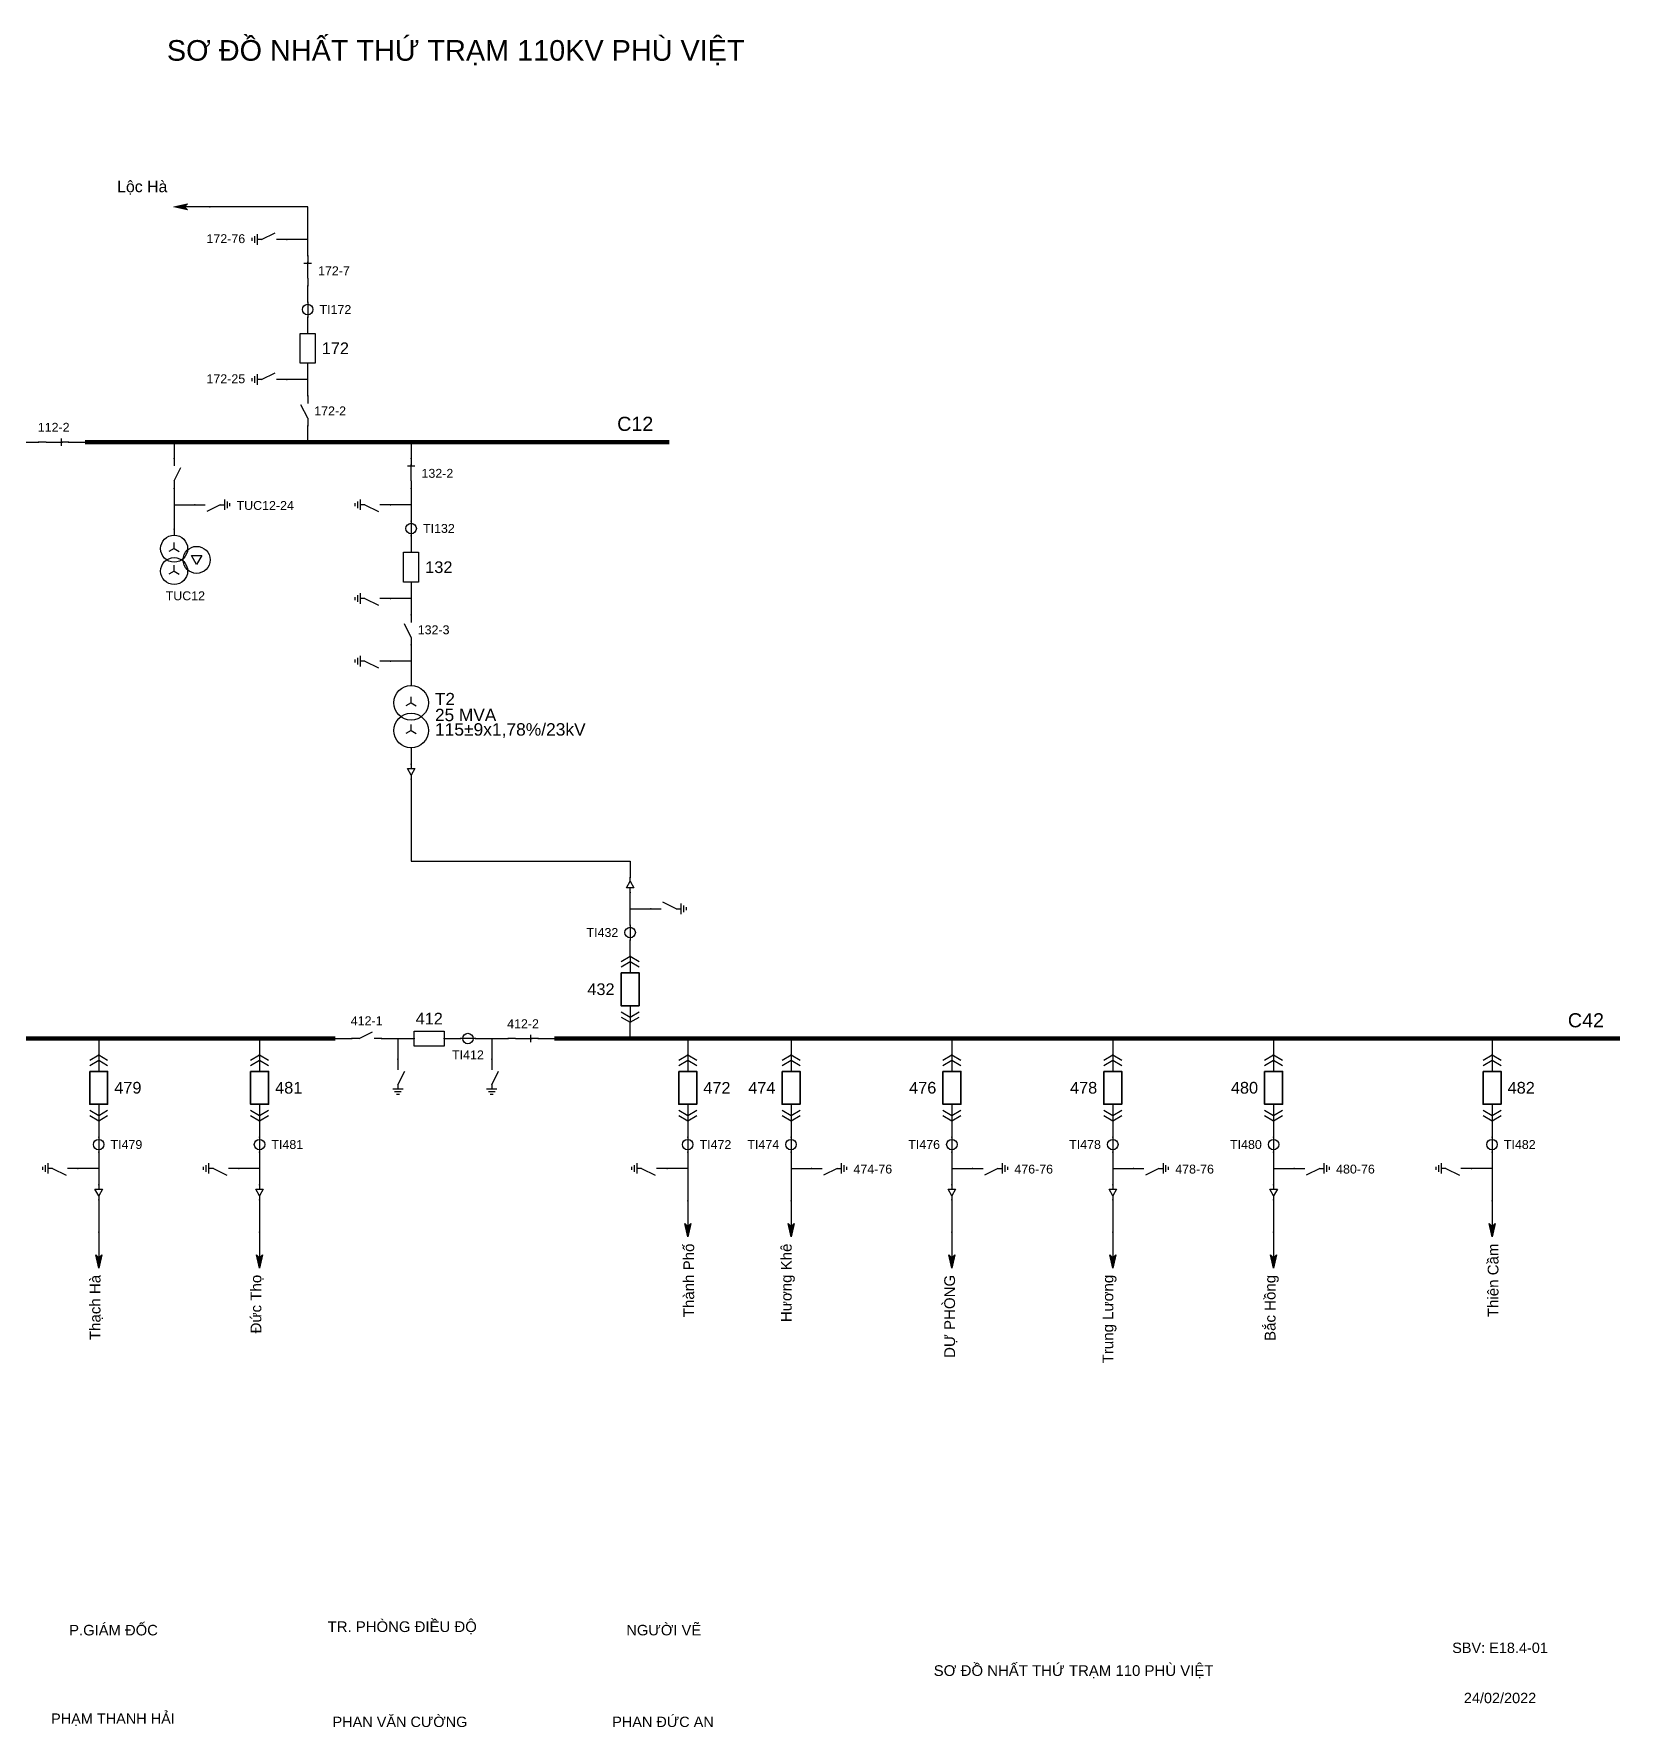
# Model space of a CAD drawing. Header units: millimetres. Extents: x -378 to 410, y 7 to 290.
# Drawn here: x 145.4 to 410.4, y 7.5 to 290 of the extents above; entities that cross this region are included whole.
import ezdxf

# ---------------------------------------------------------------- set-up
doc = ezdxf.new("R2010")
doc.units = ezdxf.units.MM
for name, color, linetype, lineweight in [('BUSBAR_110KV', 1, 'Continuous', 50), ('BUSBAR_22KV', 5, 'Continuous', 50), ('HV_110KV', 1, 'Continuous', 25), ('MV_22KV', 5, 'Continuous', 25)]:
    doc.layers.add(name, color=color, linetype=linetype, lineweight=lineweight)
doc.layers.add('SYM_PORTS', color=8, linetype='Continuous', plot=False)
doc.layers.add('TEXT', color=7, linetype='Continuous')
doc.styles.add('SLD_TEXT', font='arial.ttf')

# ---------------------------------------------------------------- blocks, each defined once
blk = doc.blocks.new('SYM_DISCONNECTOR_CLOSED')
at = {"lineweight": 25}
for points in [[(-0.625, 1.25), (0.625, 1.25)], [(0, 2.5), (0, 1.25)], [(0, -1.25), (0, 1.5)], [(0, -1.25), (0, -2.5)]]:
    blk.add_lwpolyline(points, dxfattribs=at)
at = {"layer": 'SYM_PORTS'}
for p in [(0, 2.5), (0, -2.5)]:
    blk.add_point(p, dxfattribs=at)
blk.add_attdef('DEVICE_CODE', (1.625, -0.5), '', height=2)
blk = doc.blocks.new('SYM_DISCONNECTOR_OPEN')
at = {"lineweight": 25}
for points in [[(0, -1.25), (-1.125, 1)], [(0, 2.5), (0, 1.25)], [(0, -1.25), (0, -2.5)]]:
    blk.add_lwpolyline(points, dxfattribs=at)
at = {"layer": 'SYM_PORTS'}
for p in [(0, 2.5), (0, -2.5)]:
    blk.add_point(p, dxfattribs=at)
blk.add_attdef('DEVICE_CODE', (1, -0.5), '', height=2)
blk = doc.blocks.new('SYM_EARTHING_SWITCH_OPEN')
at = {"lineweight": 25}
for points in [[(0, 3), (0, 1.25)], [(0, -1.25), (-1.125, 1)], [(-0.875, -2), (0.875, -2)], [(-0.5625, -2.4375), (0.5625, -2.4375)], [(0, -1.25), (0, -2)], [(-0.25, -2.875), (0.25, -2.875)]]:
    blk.add_lwpolyline(points, dxfattribs=at)
at = {"layer": 'SYM_PORTS'}
blk.add_point((0, 3), dxfattribs=at)
blk.add_attdef('DEVICE_CODE', (1.875, 0), '', height=2)
blk = doc.blocks.new('SYM_CIRCUIT_BREAKER')
at = {"lineweight": 25}
blk.add_lwpolyline([(-1.25, 2.5), (1.25, 2.5), (1.25, -2.5), (-1.25, -2.5)], close=True, dxfattribs=at)
at = {"layer": 'SYM_PORTS'}
for p in [(0, 2.5), (0, -2.5)]:
    blk.add_point(p, dxfattribs=at)
blk.add_attdef('DEVICE_CODE', (2.25, -0.5), '', height=2)
at = {"flags": 1}
blk.add_attdef('RATING', (2.25, -3.5), '', height=2, dxfattribs=at)
blk = doc.blocks.new('SYM_CURRENT_TRANSFORMER')
at = {"lineweight": 25}
blk.add_lwpolyline([(0, 1.25), (0, -1.25)], dxfattribs=at)
blk.add_circle((0, 0), 0.875, dxfattribs=at)
at = {"layer": 'SYM_PORTS'}
for p in [(0, 1.25), (0, -1.25)]:
    blk.add_point(p, dxfattribs=at)
blk.add_attdef('DEVICE_CODE', (1.875, -1.75), '', height=2)
at = {"flags": 1}
blk.add_attdef('RATIO', (1.875, -4.75), '', height=2, dxfattribs=at)
blk = doc.blocks.new('SYM_LINE_FEEDER_ARROW')
blk.add_hatch(color=7).paths.add_polyline_path([(0, -3), (-0.5, -0.75), (0, -1.25), (0.5, -0.75)])
at = {"lineweight": 25}
blk.add_lwpolyline([(0, 3), (0, -1.25)], dxfattribs=at)
blk.add_lwpolyline([(0, -3), (-0.5, -0.75), (0, -1.25), (0.5, -0.75)], close=True, dxfattribs=at)
at = {"layer": 'SYM_PORTS'}
blk.add_point((0, 3), dxfattribs=at)
blk.add_attdef('LINE_NAME', (1.5, 0), '', height=2)
blk = doc.blocks.new('SYM_VOLTAGE_TRANSFORMER')
at = {"lineweight": 25}
for points in [[(0, 4.625), (0, 3.625)], [(0, 1.375), (-0.8625, 0.875)], [(0, 1.375), (0, 2.375)], [(0, 1.375), (0.8625, 0.875)], [(0, -2.375), (-0.8625, -2.875)], [(0, -2.375), (0, -1.375)], [(0, -2.375), (0.8625, -2.875)]]:
    blk.add_lwpolyline(points, dxfattribs=at)
blk.add_lwpolyline([(2.875, 0.25), (4.625, 0.25), (3.75, -1.25)], close=True, dxfattribs=at)
for centre in [(0, 1.375), (3.75, -0.5), (0, -2.375)]:
    blk.add_circle(centre, 2.25, dxfattribs=at)
at = {"layer": 'SYM_PORTS'}
blk.add_point((0, 4.625), dxfattribs=at)
blk.add_attdef('DEVICE_CODE', (7, 1.625), '', height=2)
at = {"flags": 1}
blk.add_attdef('RATIO', (7, -1.375), '', height=2, dxfattribs=at)
blk = doc.blocks.new('SYM_TRANSFORMER_2W')
at = {"lineweight": 25}
for points in [[(0, 2.3125), (0, 3.3125)], [(0, 2.3125), (-0.8625, 1.8125)], [(0, 2.3125), (0.8625, 1.8125)], [(0, -2.3125), (-0.8625, -2.8125)], [(0, -2.3125), (0, -1.3125)], [(0, -2.3125), (0.8625, -2.8125)]]:
    blk.add_lwpolyline(points, dxfattribs=at)
for centre in [(0, 2.3125), (0, -2.3125)]:
    blk.add_circle(centre, 2.875, dxfattribs=at)
at = {"layer": 'SYM_PORTS'}
for p in [(0, 5.1875), (0, -5.1875)]:
    blk.add_point(p, dxfattribs=at)
blk.add_attdef('DEVICE_CODE', (3.875, 2.1875), '', height=2)
at = {"flags": 1}
for tag, p in [('POWER', (3.875, -0.8125)), ('VOLTAGE_RATIO', (3.875, -3.8125))]:
    blk.add_attdef(tag, p, '', height=2, dxfattribs=at)
blk = doc.blocks.new('SYM_CABLE_TERMINATION')
at = {"lineweight": 25}
blk.add_lwpolyline([(-0.625, 0.5), (0.625, 0.5), (0, -0.625)], close=True, dxfattribs=at)
for points in [[(0, 1.25), (0, 0.5)], [(0, -0.625), (0, -1.25)]]:
    blk.add_lwpolyline(points, dxfattribs=at)
at = {"layer": 'SYM_PORTS'}
for p in [(0, 1.25), (0, -1.25)]:
    blk.add_point(p, dxfattribs=at)
blk = doc.blocks.new('SYM_DRAWOUT_BREAKER')
at = {"lineweight": 25}
for points in [[(-1.5, 4.625), (0, 5.5), (1.5, 4.625)], [(-1.5, 3.75), (0, 4.625), (1.5, 3.75)], [(0, 5.5), (0, 2.75)], [(0, -2.75), (0, -5.5)], [(-1.5, -3.75), (0, -4.625), (1.5, -3.75)], [(-1.5, -4.625), (0, -5.5), (1.5, -4.625)]]:
    blk.add_lwpolyline(points, dxfattribs=at)
at = {"lineweight": 35}
blk.add_lwpolyline([(-1.5, 2.75), (1.5, 2.75), (1.5, -2.75), (-1.5, -2.75)], close=True, dxfattribs=at)
at = {"layer": 'SYM_PORTS'}
for p in [(0, 5.5), (0, -5.5)]:
    blk.add_point(p, dxfattribs=at)
blk.add_attdef('DEVICE_CODE', (2.5, 2.5), '', height=2)
at = {"flags": 1}
blk.add_attdef('RATING', (2.5, -0.5), '', height=2, dxfattribs=at)

msp = doc.modelspace()

# ---------------------------------------------------------------- linework, layer by layer
at = {"layer": 'BUSBAR_110KV', "const_width": 0.697}
msp.add_lwpolyline([(153.96, 221.84), (251.47, 221.84)], dxfattribs=at)
at = {"layer": 'BUSBAR_22KV', "const_width": 0.697}
for points in [[(20.63, 122.34), (195.75, 122.34)], [(232.28, 122.34), (410.08, 122.34)]]:
    msp.add_lwpolyline(points, dxfattribs=at)
at = {"layer": 'HV_110KV'}
for points in [[(191.13, 255.65), (191.13, 261.09), (174.81, 261.09)], [(191.13, 255.65), (187.68, 255.65)], [(191.13, 252.93), (191.13, 255.65)], [(191.13, 245.21), (191.13, 247.93)], [(191.13, 239.99), (191.13, 242.71)], [(191.13, 232.28), (191.13, 234.99)], [(191.13, 232.28), (187.68, 232.28)], [(191.13, 229.56), (191.13, 232.28)], [(191.13, 221.84), (191.13, 224.56)], [(143.53, 221.84), (146.24, 221.84)], [(151.24, 221.84), (153.96, 221.84)], [(168.85, 221.84), (168.85, 219.12)], [(208.39, 221.84), (208.39, 219.12)], [(168.85, 214.12), (168.85, 211.4)], [(208.39, 214.12), (208.39, 211.4)], [(168.85, 211.4), (172.29, 211.4)], [(168.85, 211.4), (168.85, 207.32)], [(208.39, 211.4), (204.94, 211.4)], [(208.39, 211.4), (208.39, 208.68)], [(208.39, 206.18), (208.39, 203.46)], [(208.39, 198.46), (208.39, 195.74)], [(208.39, 195.74), (204.94, 195.74)], [(208.39, 195.74), (208.39, 193.02)], [(208.39, 188.02), (208.39, 185.31)], [(208.39, 185.31), (204.94, 185.31)], [(208.39, 185.31), (208.39, 181.23)]]:
    msp.add_lwpolyline(points, dxfattribs=at)
at = {"layer": 'MV_22KV'}
for points in [[(208.39, 170.85), (208.39, 168.13)], [(208.39, 165.63), (208.39, 162.93), (208.39, 151.91), (244.93, 151.91), (244.93, 149.21)], [(244.93, 143.99), (244.93, 146.71)], [(244.93, 141.28), (244.93, 143.99)], [(244.93, 143.99), (248.38, 143.99)], [(244.93, 136.06), (244.93, 138.78)], [(244.93, 122.34), (244.93, 125.06)], [(156.26, 122.34), (156.26, 119.62)], [(183.1, 122.34), (183.1, 119.62)], [(195.75, 122.34), (198.47, 122.34)], [(203.47, 122.34), (206.19, 122.34)], [(206.19, 122.34), (206.19, 118.89)], [(206.19, 122.34), (208.9, 122.34)], [(213.9, 122.34), (216.62, 122.34)], [(219.12, 122.34), (221.84, 122.34)], [(221.84, 122.34), (221.84, 118.89)], [(221.84, 122.34), (224.56, 122.34)], [(229.56, 122.34), (232.28, 122.34)], [(254.53, 122.34), (254.53, 119.62)], [(271.77, 122.34), (271.77, 119.62)], [(298.61, 122.34), (298.61, 119.62)], [(325.45, 122.34), (325.45, 119.62)], [(352.28, 122.34), (352.28, 119.62)], [(388.72, 122.34), (388.72, 119.62)], [(156.26, 108.62), (156.26, 105.9)], [(183.1, 108.62), (183.1, 105.9)], [(254.53, 108.62), (254.53, 105.9)], [(271.77, 108.62), (271.77, 105.9)], [(298.61, 108.62), (298.61, 105.9)], [(325.45, 108.62), (325.45, 105.9)], [(352.28, 108.62), (352.28, 105.9)], [(388.72, 108.62), (388.72, 105.9)], [(156.26, 103.4), (156.26, 100.68)], [(183.1, 103.4), (183.1, 100.68)], [(254.53, 103.4), (254.53, 100.68)], [(271.77, 103.4), (271.77, 100.68)], [(298.61, 103.4), (298.61, 100.68)], [(325.45, 103.4), (325.45, 100.68)], [(352.28, 103.4), (352.28, 100.68)], [(388.72, 103.4), (388.72, 100.68)], [(156.26, 100.68), (152.81, 100.68)], [(156.26, 100.68), (156.26, 97.96)], [(183.1, 100.68), (179.65, 100.68)], [(183.1, 100.68), (183.1, 97.96)], [(254.53, 100.68), (251.08, 100.68)], [(254.53, 100.68), (254.53, 95.24)], [(271.77, 100.68), (275.21, 100.68)], [(271.77, 100.68), (271.77, 95.24)], [(298.61, 100.68), (302.05, 100.68)], [(298.61, 100.68), (298.61, 97.96)], [(325.45, 100.68), (328.89, 100.68)], [(325.45, 100.68), (325.45, 97.96)], [(352.28, 100.68), (355.73, 100.68)], [(352.28, 100.68), (352.28, 97.96)], [(388.72, 100.68), (385.27, 100.68)], [(388.72, 100.68), (388.72, 95.24)], [(156.26, 95.46), (156.26, 90.02)], [(183.1, 95.46), (183.1, 90.02)], [(298.61, 95.46), (298.61, 90.02)], [(325.45, 95.46), (325.45, 90.02)], [(352.28, 95.46), (352.28, 90.02)]]:
    msp.add_lwpolyline(points, dxfattribs=at)

# ---------------------------------------------------------------- block references
at = {"layer": 'HV_110KV', "rotation": 270}
msp.add_blockref('SYM_LINE_FEEDER_ARROW', (171.81, 261.09), dxfattribs=at)
at = {"layer": 'HV_110KV'}
ref = msp.add_blockref('SYM_EARTHING_SWITCH_OPEN', (184.68, 255.65), dxfattribs=dict(at, rotation=270))
ref.add_attrib('DEVICE_CODE', '172-76', (174.25, 255.04), dxfattribs={"layer": 'TEXT', "height": 1.484, "style": 'SLD_TEXT'})
ref = msp.add_blockref('SYM_DISCONNECTOR_CLOSED', (191.13, 250.43), dxfattribs=at)
ref.add_attrib('DEVICE_CODE', '172-7', (192.86, 249.69), dxfattribs={"layer": 'TEXT', "height": 1.484, "style": 'SLD_TEXT'})
ref = msp.add_blockref('SYM_CURRENT_TRANSFORMER', (191.13, 243.96), dxfattribs=at)
ref.add_attrib('DEVICE_CODE', 'TI172', (193.11, 243.22), dxfattribs={"layer": 'TEXT', "height": 1.484, "style": 'SLD_TEXT'})
ref = msp.add_blockref('SYM_CIRCUIT_BREAKER', (191.13, 237.49), dxfattribs=at)
ref.add_attrib('DEVICE_CODE', '172', (193.48, 236.52), dxfattribs={"layer": 'TEXT', "height": 1.947, "style": 'SLD_TEXT'})
ref = msp.add_blockref('SYM_EARTHING_SWITCH_OPEN', (184.68, 232.28), dxfattribs=dict(at, rotation=270))
ref.add_attrib('DEVICE_CODE', '172-25', (174.25, 231.67), dxfattribs={"layer": 'TEXT', "height": 1.484, "style": 'SLD_TEXT'})
ref = msp.add_blockref('SYM_DISCONNECTOR_OPEN', (191.13, 227.06), dxfattribs=at)
ref.add_attrib('DEVICE_CODE', '172-2', (192.23, 226.31), dxfattribs={"layer": 'TEXT', "height": 1.484, "style": 'SLD_TEXT'})
ref = msp.add_blockref('SYM_DISCONNECTOR_CLOSED', (148.74, 221.84), dxfattribs=dict(at, rotation=270))
ref.add_attrib('DEVICE_CODE', '112-2', (146.1, 223.57), dxfattribs={"layer": 'TEXT', "height": 1.484, "style": 'SLD_TEXT'})
ref = msp.add_blockref('SYM_DISCONNECTOR_OPEN', (168.85, 216.62), dxfattribs=dict(at, xscale=-1))
ref.add_attrib('DEVICE_CODE', 'TUC12-2', (159.34, 215.88), dxfattribs={"layer": 'TEXT', "extrusion": (0, 0, -1), "height": 1.484, "style": 'SLD_TEXT'})
ref = msp.add_blockref('SYM_DISCONNECTOR_CLOSED', (208.39, 216.62), dxfattribs=at)
ref.add_attrib('DEVICE_CODE', '132-2', (210.12, 215.89), dxfattribs={"layer": 'TEXT', "height": 1.484, "style": 'SLD_TEXT'})
ref = msp.add_blockref('SYM_EARTHING_SWITCH_OPEN', (201.94, 211.4), dxfattribs=dict(at, xscale=-1, rotation=270))
ref.add_attrib('DEVICE_CODE', '132-25', (191.51, 210.54), dxfattribs={"layer": 'TEXT', "extrusion": (0, 0, -1), "height": 1.484, "style": 'SLD_TEXT'})
ref = msp.add_blockref('SYM_EARTHING_SWITCH_OPEN', (175.29, 211.4), dxfattribs=dict(at, rotation=90))
ref.add_attrib('DEVICE_CODE', 'TUC12-24', (179.27, 210.53), dxfattribs={"layer": 'TEXT', "height": 1.484, "style": 'SLD_TEXT'})
ref = msp.add_blockref('SYM_VOLTAGE_TRANSFORMER', (168.85, 202.7), dxfattribs=at)
ref.add_attrib('DEVICE_CODE', 'TUC12', (167.44, 195.46), dxfattribs={"layer": 'TEXT', "height": 1.484, "style": 'SLD_TEXT'})
ref = msp.add_blockref('SYM_CURRENT_TRANSFORMER', (208.39, 207.43), dxfattribs=at)
ref.add_attrib('DEVICE_CODE', 'TI132', (210.37, 206.7), dxfattribs={"layer": 'TEXT', "height": 1.484, "style": 'SLD_TEXT'})
ref = msp.add_blockref('SYM_CIRCUIT_BREAKER', (208.39, 200.96), dxfattribs=at)
ref.add_attrib('DEVICE_CODE', '132', (210.74, 200), dxfattribs={"layer": 'TEXT', "height": 1.949, "style": 'SLD_TEXT'})
ref = msp.add_blockref('SYM_EARTHING_SWITCH_OPEN', (201.94, 195.74), dxfattribs=dict(at, xscale=-1, rotation=270))
ref.add_attrib('DEVICE_CODE', '132-35', (191.51, 194.89), dxfattribs={"layer": 'TEXT', "extrusion": (0, 0, -1), "height": 1.484, "style": 'SLD_TEXT'})
ref = msp.add_blockref('SYM_DISCONNECTOR_OPEN', (208.39, 190.52), dxfattribs=at)
ref.add_attrib('DEVICE_CODE', '132-3', (209.49, 189.79), dxfattribs={"layer": 'TEXT', "height": 1.484, "style": 'SLD_TEXT'})
ref = msp.add_blockref('SYM_EARTHING_SWITCH_OPEN', (201.94, 185.31), dxfattribs=dict(at, xscale=-1, rotation=270))
ref.add_attrib('DEVICE_CODE', '132-38', (191.51, 184.45), dxfattribs={"layer": 'TEXT', "extrusion": (0, 0, -1), "height": 1.484, "style": 'SLD_TEXT'})
ref = msp.add_blockref('SYM_TRANSFORMER_2W', (208.39, 176.04), dxfattribs=at)
ref.add_attrib('DEVICE_CODE', 'T2', (212.37, 177.96), dxfattribs={"layer": 'TEXT', "height": 2.043, "style": 'SLD_TEXT'})
at = {"layer": 'MV_22KV'}
for name, p in [('SYM_CABLE_TERMINATION', (208.39, 166.88)), ('SYM_CABLE_TERMINATION', (156.26, 96.71)), ('SYM_CABLE_TERMINATION', (183.1, 96.71)), ('SYM_CABLE_TERMINATION', (298.61, 96.71)), ('SYM_CABLE_TERMINATION', (325.45, 96.71)), ('SYM_CABLE_TERMINATION', (352.28, 96.71)), ('SYM_LINE_FEEDER_ARROW', (254.53, 92.24)), ('SYM_LINE_FEEDER_ARROW', (271.77, 92.24)), ('SYM_LINE_FEEDER_ARROW', (388.72, 92.24)), ('SYM_LINE_FEEDER_ARROW', (156.26, 87.02)), ('SYM_LINE_FEEDER_ARROW', (183.1, 87.02)), ('SYM_LINE_FEEDER_ARROW', (298.61, 87.02)), ('SYM_LINE_FEEDER_ARROW', (325.45, 87.02)), ('SYM_LINE_FEEDER_ARROW', (352.28, 87.02))]:
    msp.add_blockref(name, p, dxfattribs=at)
at = {"layer": 'MV_22KV', "rotation": 180}
msp.add_blockref('SYM_CABLE_TERMINATION', (244.93, 147.96), dxfattribs=at)
at = {"layer": 'MV_22KV'}
ref = msp.add_blockref('SYM_EARTHING_SWITCH_OPEN', (251.38, 143.99), dxfattribs=dict(at, xscale=-1, rotation=90))
ref.add_attrib('DEVICE_CODE', '432-38', (255.36, 143.39), dxfattribs={"layer": 'TEXT', "extrusion": (0, 0, -1), "height": 1.484, "style": 'SLD_TEXT'})
ref = msp.add_blockref('SYM_CURRENT_TRANSFORMER', (244.93, 140.03), dxfattribs=at)
ref.add_attrib('DEVICE_CODE', 'TI432', (237.65, 139.29), dxfattribs={"layer": 'TEXT', "height": 1.484, "style": 'SLD_TEXT'})
ref = msp.add_blockref('SYM_DRAWOUT_BREAKER', (244.93, 130.56), dxfattribs=at)
ref.add_attrib('DEVICE_CODE', '432', (237.79, 129.6), dxfattribs={"layer": 'TEXT', "height": 1.949, "style": 'SLD_TEXT'})
ref = msp.add_blockref('SYM_DISCONNECTOR_OPEN', (200.97, 122.34), dxfattribs=dict(at, rotation=270))
ref.add_attrib('DEVICE_CODE', '412-1', (198.32, 124.57), dxfattribs={"layer": 'TEXT', "height": 1.484, "style": 'SLD_TEXT'})
ref = msp.add_blockref('SYM_CIRCUIT_BREAKER', (211.4, 122.34), dxfattribs=dict(at, rotation=270))
ref.add_attrib('DEVICE_CODE', '412', (209.14, 124.69), dxfattribs={"layer": 'TEXT', "height": 1.947, "style": 'SLD_TEXT'})
ref = msp.add_blockref('SYM_DISCONNECTOR_CLOSED', (227.06, 122.34), dxfattribs=dict(at, rotation=270))
ref.add_attrib('DEVICE_CODE', '412-2', (224.41, 124.07), dxfattribs={"layer": 'TEXT', "height": 1.484, "style": 'SLD_TEXT'})
ref = msp.add_blockref('SYM_CURRENT_TRANSFORMER', (217.87, 122.34), dxfattribs=dict(at, rotation=270))
ref.add_attrib('DEVICE_CODE', 'TI412', (215.22, 118.87), dxfattribs={"layer": 'TEXT', "height": 1.484, "style": 'SLD_TEXT'})
ref = msp.add_blockref('SYM_EARTHING_SWITCH_OPEN', (221.84, 115.89), dxfattribs=dict(at, xscale=-1))
ref.add_attrib('DEVICE_CODE', '412-25', (218.74, 110.42), dxfattribs={"layer": 'TEXT', "extrusion": (0, 0, -1), "height": 1.484, "style": 'SLD_TEXT'})
ref = msp.add_blockref('SYM_EARTHING_SWITCH_OPEN', (206.19, 115.89), dxfattribs=dict(at, xscale=-1))
ref.add_attrib('DEVICE_CODE', '412-15', (203.09, 110.42), dxfattribs={"layer": 'TEXT', "extrusion": (0, 0, -1), "height": 1.484, "style": 'SLD_TEXT'})
ref = msp.add_blockref('SYM_DRAWOUT_BREAKER', (156.26, 114.12), dxfattribs=at)
ref.add_attrib('DEVICE_CODE', '479', (158.86, 113.16), dxfattribs={"layer": 'TEXT', "height": 1.949, "style": 'SLD_TEXT'})
ref = msp.add_blockref('SYM_DRAWOUT_BREAKER', (183.1, 114.12), dxfattribs=at)
ref.add_attrib('DEVICE_CODE', '481', (185.7, 113.16), dxfattribs={"layer": 'TEXT', "height": 1.949, "style": 'SLD_TEXT'})
ref = msp.add_blockref('SYM_DRAWOUT_BREAKER', (254.53, 114.12), dxfattribs=at)
ref.add_attrib('DEVICE_CODE', '472', (257.13, 113.14), dxfattribs={"layer": 'TEXT', "height": 1.947, "style": 'SLD_TEXT'})
ref = msp.add_blockref('SYM_DRAWOUT_BREAKER', (271.77, 114.12), dxfattribs=at)
ref.add_attrib('DEVICE_CODE', '474', (264.63, 113.15), dxfattribs={"layer": 'TEXT', "height": 1.95, "style": 'SLD_TEXT'})
ref = msp.add_blockref('SYM_DRAWOUT_BREAKER', (298.61, 114.12), dxfattribs=at)
ref.add_attrib('DEVICE_CODE', '476', (291.47, 113.16), dxfattribs={"layer": 'TEXT', "height": 1.949, "style": 'SLD_TEXT'})
ref = msp.add_blockref('SYM_DRAWOUT_BREAKER', (325.45, 114.12), dxfattribs=at)
ref.add_attrib('DEVICE_CODE', '478', (318.31, 113.16), dxfattribs={"layer": 'TEXT', "height": 1.949, "style": 'SLD_TEXT'})
ref = msp.add_blockref('SYM_DRAWOUT_BREAKER', (352.28, 114.12), dxfattribs=at)
ref.add_attrib('DEVICE_CODE', '480', (345.15, 113.16), dxfattribs={"layer": 'TEXT', "height": 1.949, "style": 'SLD_TEXT'})
ref = msp.add_blockref('SYM_DRAWOUT_BREAKER', (388.72, 114.12), dxfattribs=at)
ref.add_attrib('DEVICE_CODE', '482', (391.32, 113.16), dxfattribs={"layer": 'TEXT', "height": 1.949, "style": 'SLD_TEXT'})
ref = msp.add_blockref('SYM_CURRENT_TRANSFORMER', (156.26, 104.65), dxfattribs=at)
ref.add_attrib('DEVICE_CODE', 'TI479', (158.24, 103.92), dxfattribs={"layer": 'TEXT', "height": 1.484, "style": 'SLD_TEXT'})
ref = msp.add_blockref('SYM_CURRENT_TRANSFORMER', (183.1, 104.65), dxfattribs=at)
ref.add_attrib('DEVICE_CODE', 'TI481', (185.08, 103.92), dxfattribs={"layer": 'TEXT', "height": 1.484, "style": 'SLD_TEXT'})
ref = msp.add_blockref('SYM_CURRENT_TRANSFORMER', (254.53, 104.65), dxfattribs=at)
ref.add_attrib('DEVICE_CODE', 'TI472', (256.51, 103.91), dxfattribs={"layer": 'TEXT', "height": 1.484, "style": 'SLD_TEXT'})
ref = msp.add_blockref('SYM_CURRENT_TRANSFORMER', (271.77, 104.65), dxfattribs=at)
ref.add_attrib('DEVICE_CODE', 'TI474', (264.49, 103.91), dxfattribs={"layer": 'TEXT', "height": 1.484, "style": 'SLD_TEXT'})
ref = msp.add_blockref('SYM_CURRENT_TRANSFORMER', (298.61, 104.65), dxfattribs=at)
ref.add_attrib('DEVICE_CODE', 'TI476', (291.33, 103.92), dxfattribs={"layer": 'TEXT', "height": 1.484, "style": 'SLD_TEXT'})
ref = msp.add_blockref('SYM_CURRENT_TRANSFORMER', (325.45, 104.65), dxfattribs=at)
ref.add_attrib('DEVICE_CODE', 'TI478', (318.17, 103.92), dxfattribs={"layer": 'TEXT', "height": 1.484, "style": 'SLD_TEXT'})
ref = msp.add_blockref('SYM_CURRENT_TRANSFORMER', (352.28, 104.65), dxfattribs=at)
ref.add_attrib('DEVICE_CODE', 'TI480', (345.01, 103.92), dxfattribs={"layer": 'TEXT', "height": 1.484, "style": 'SLD_TEXT'})
ref = msp.add_blockref('SYM_CURRENT_TRANSFORMER', (388.72, 104.65), dxfattribs=at)
ref.add_attrib('DEVICE_CODE', 'TI482', (390.7, 103.92), dxfattribs={"layer": 'TEXT', "height": 1.484, "style": 'SLD_TEXT'})
ref = msp.add_blockref('SYM_EARTHING_SWITCH_OPEN', (382.27, 100.68), dxfattribs=dict(at, xscale=-1, rotation=270))
ref.add_attrib('DEVICE_CODE', '482-76', (371.84, 99.82), dxfattribs={"layer": 'TEXT', "extrusion": (0, 0, -1), "height": 1.484, "style": 'SLD_TEXT'})
ref = msp.add_blockref('SYM_EARTHING_SWITCH_OPEN', (248.08, 100.68), dxfattribs=dict(at, xscale=-1, rotation=270))
ref.add_attrib('DEVICE_CODE', '472-76', (237.65, 99.82), dxfattribs={"layer": 'TEXT', "extrusion": (0, 0, -1), "height": 1.484, "style": 'SLD_TEXT'})
ref = msp.add_blockref('SYM_EARTHING_SWITCH_OPEN', (176.65, 100.68), dxfattribs=dict(at, xscale=-1, rotation=270))
ref.add_attrib('DEVICE_CODE', '481-76', (166.22, 99.82), dxfattribs={"layer": 'TEXT', "extrusion": (0, 0, -1), "height": 1.484, "style": 'SLD_TEXT'})
ref = msp.add_blockref('SYM_EARTHING_SWITCH_OPEN', (149.81, 100.68), dxfattribs=dict(at, xscale=-1, rotation=270))
ref.add_attrib('DEVICE_CODE', '479-76', (139.38, 99.82), dxfattribs={"layer": 'TEXT', "extrusion": (0, 0, -1), "height": 1.484, "style": 'SLD_TEXT'})
ref = msp.add_blockref('SYM_EARTHING_SWITCH_OPEN', (278.21, 100.68), dxfattribs=dict(at, rotation=90))
ref.add_attrib('DEVICE_CODE', '474-76', (282.19, 99.82), dxfattribs={"layer": 'TEXT', "height": 1.484, "style": 'SLD_TEXT'})
ref = msp.add_blockref('SYM_EARTHING_SWITCH_OPEN', (305.05, 100.68), dxfattribs=dict(at, rotation=90))
ref.add_attrib('DEVICE_CODE', '476-76', (309.03, 99.82), dxfattribs={"layer": 'TEXT', "height": 1.484, "style": 'SLD_TEXT'})
ref = msp.add_blockref('SYM_EARTHING_SWITCH_OPEN', (331.89, 100.68), dxfattribs=dict(at, rotation=90))
ref.add_attrib('DEVICE_CODE', '478-76', (335.87, 99.82), dxfattribs={"layer": 'TEXT', "height": 1.484, "style": 'SLD_TEXT'})
ref = msp.add_blockref('SYM_EARTHING_SWITCH_OPEN', (358.73, 100.68), dxfattribs=dict(at, rotation=90))
ref.add_attrib('DEVICE_CODE', '480-76', (362.71, 99.82), dxfattribs={"layer": 'TEXT', "height": 1.484, "style": 'SLD_TEXT'})

# ---------------------------------------------------------------- texts
at = {"layer": 'TEXT', "attachment_point": 7, "style": 'SLD_TEXT'}
for s, insert, char_height in [('SƠ ĐỒ NHẤT THỨ TRẠM 110KV PHÙ VIỆT', (167.64, 284.71), 3.4416), ('Lộc Hà', (159.34, 263.12), 1.895), ('C12', (242.76, 223.68), 2.353), ('25 MVA', (212.37, 175.26), 2.059), ('115±9x1,78%/23kV', (212.37, 172.49), 2.0769), ('C42', (401.37, 124.18), 2.353), ('TR. PHÒNG ĐIỀU ĐỘ', (194.46, 22.94), 1.7819), ('P.GIÁM ĐỐC', (151.34, 22.74), 1.765), ('NGƯỜI VẼ', (244.29, 22.75), 1.752), ('SBV: E18.4-01', (382.08, 19.81), 1.7272), ('SƠ ĐỒ NHẤT THỨ TRẠM 110 PHÙ VIỆT', (295.57, 15.61), 1.7858), ('24/02/2022', (384.02, 11.44), 1.727), ('PHẠM THANH HẢI', (148.32, 7.64), 1.7272), ('PHAN VĂN CƯỜNG', (195.28, 7.46), 1.7272), ('PHAN ĐỨC AN', (241.94, 7.46), 1.7272)]:
    msp.add_mtext(s, dxfattribs=dict(at, insert=insert, char_height=char_height))
at = {"layer": 'TEXT', "char_height": 1.798, "attachment_point": 7, "rotation": 90, "style": 'SLD_TEXT'}
for s, insert in [('Thành Phố', (255.63, 75.85)), ('Hương Khê', (272.41, 75.04)), ('Thiên Cầm', (389.82, 75.86)), ('Thạch Hà', (156.96, 72.03)), ('Đức Thọ', (183.8, 73.15)), ('DỰ PHÒNG', (299.53, 69.06)), ('Trung Lương', (326.08, 68.15)), ('Bắc Hồng', (353.14, 71.89))]:
    msp.add_mtext(s, dxfattribs=dict(at, insert=insert))

doc.saveas('drawing.dxf')
